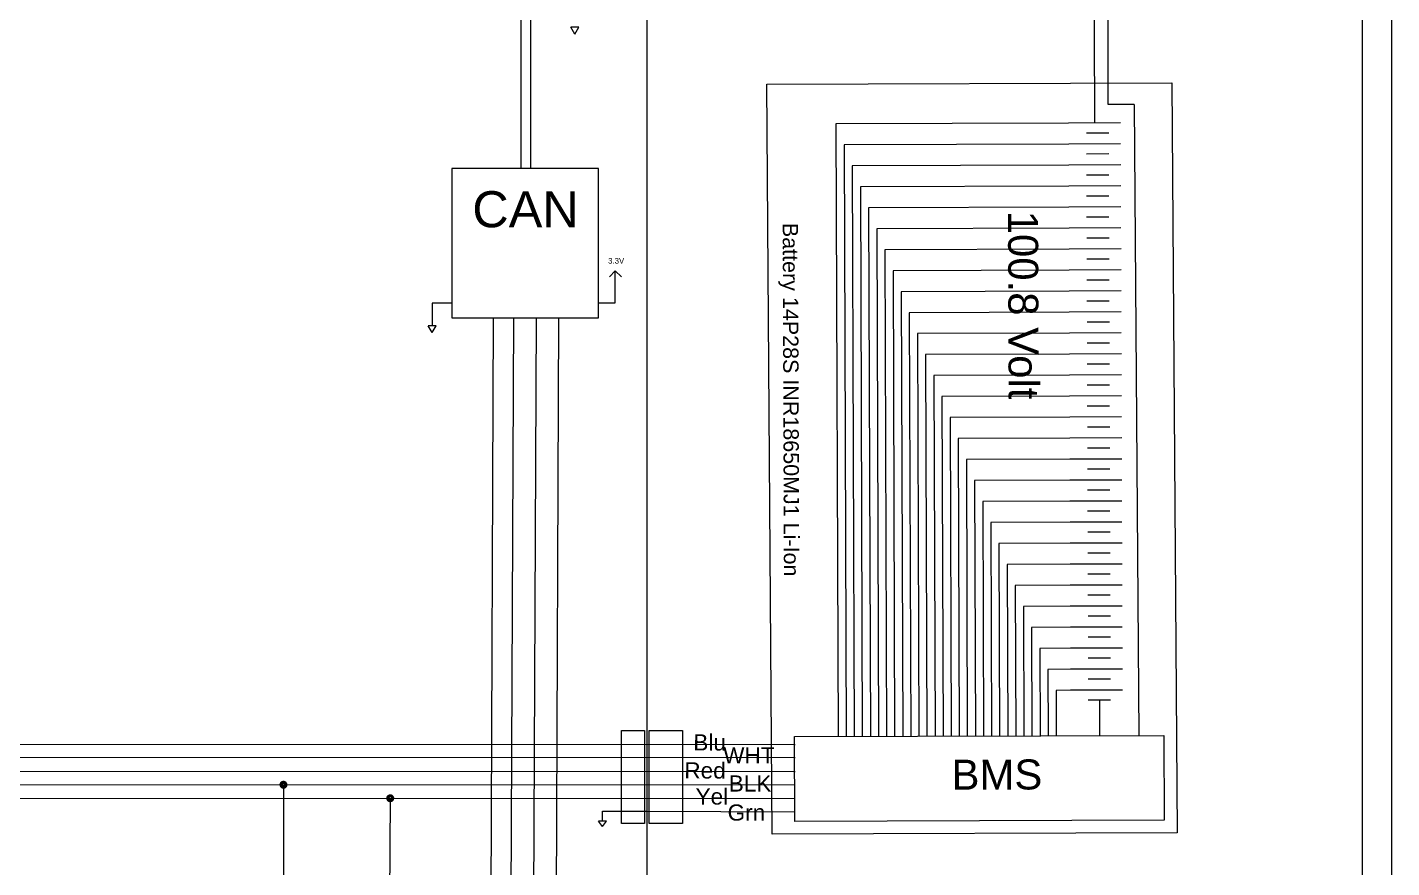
# Model space of a CAD drawing. Header units: inches. Extents: x 4541 to 19811, y -21622 to -6339.
# Drawn here: x 18966 to 19811, y -8842 to -8322 of the extents above; entities that cross this region are included whole.
import ezdxf

# ---------------------------------------------------------------- set-up
doc = ezdxf.new("R2010")
doc.units = ezdxf.units.IN
doc.header["$MEASUREMENT"] = 0
doc.layers.get('0').update_dxf_attribs({"lineweight": 0})
doc.styles.get("Standard").update_dxf_attribs({"font": 'arial.ttf'})

msp = doc.modelspace()

# ---------------------------------------------------------------- linework, layer by layer
for p, q in [((19271.76, -7866.85), (19271.76, -8409.39)), ((19277.74, -7866.85), (19277.74, -8409.39)), ((19651.13, -8369.68), (19654.06, -8760.15)), ((19254.64, -8501.77), (19251.67, -9212.43)), ((19267.07, -8501.77), (19264.11, -9212.43)), ((19281.09, -8501.77), (19278.12, -9212.43)), ((19295.1, -8501.77), (19292.13, -9212.43)), ((19124.81, -8790.65), (19124.81, -9077.67)), ((19190.89, -8799), (19188.05, -9212.2))]:
    msp.add_line(p, q)
at = {"color": 3, "ltscale": 5}
for p, q in [((19305.09, -8326.22), (19302.62, -8321.96)), ((19307.57, -8321.96), (19302.62, -8321.96)), ((19305.09, -8326.22), (19307.57, -8321.96)), ((19216.9, -8510.86), (19214.43, -8506.6)), ((19219.37, -8506.6), (19214.43, -8506.6)), ((19216.9, -8510.86), (19214.43, -8506.6)), ((19219.37, -8506.6), (19214.43, -8506.6)), ((19216.9, -8510.86), (19219.37, -8506.6)), ((19216.9, -8510.86), (19219.37, -8506.6)), ((19322.24, -8816.55), (19319.78, -8813.22)), ((19324.72, -8813.23), (19319.78, -8813.22)), ((19322.24, -8816.55), (19324.72, -8813.23))]:
    msp.add_line(p, q, dxfattribs=at)
at = {"ltscale": 5}
for p, q in [((19651.13, -8369.68), (19635.11, -8369.74)), ((19610.67, -8381.19), (19466.67, -8381.69)), ((19466.67, -8381.69), (19467.97, -8760.79)), ((19642.81, -8381.08), (19610.67, -8381.19)), ((19635.44, -8387.36), (19621.62, -8387.4)), ((19610.72, -8394.19), (19471.72, -8394.67)), ((19471.72, -8394.67), (19472.97, -8760.77)), ((19642.85, -8394.08), (19610.72, -8394.19)), ((19610.76, -8407.19), (19476.76, -8407.65)), ((19476.76, -8407.65), (19477.97, -8760.76)), ((19642.9, -8407.08), (19610.76, -8407.19)), ((19635.49, -8400.35), (19621.67, -8400.4)), ((19635.53, -8413.35), (19621.71, -8413.4)), ((19610.81, -8420.19), (19481.81, -8420.64)), ((19481.81, -8420.64), (19482.97, -8760.74)), ((19642.94, -8420.08), (19610.81, -8420.19)), ((19610.85, -8433.19), (19486.85, -8433.62)), ((19486.85, -8433.62), (19487.97, -8760.72)), ((19642.98, -8433.08), (19610.85, -8433.19)), ((19635.57, -8426.35), (19621.76, -8426.4)), ((19635.62, -8439.35), (19621.8, -8439.4)), ((19610.9, -8446.19), (19491.9, -8446.6)), ((19491.9, -8446.6), (19492.97, -8760.7)), ((19643.03, -8446.08), (19610.9, -8446.19)), ((19610.94, -8459.19), (19496.94, -8459.58)), ((19643.07, -8459.08), (19610.94, -8459.19)), ((19635.66, -8452.35), (19621.85, -8452.4)), ((19496.94, -8459.58), (19497.97, -8760.69)), ((19635.71, -8465.35), (19621.89, -8465.4)), ((19610.99, -8472.19), (19501.99, -8472.57)), ((19501.99, -8472.57), (19502.97, -8760.67)), ((19643.12, -8472.08), (19610.99, -8472.19)), ((19635.75, -8478.35), (19621.94, -8478.4)), ((19611.03, -8485.19), (19507.03, -8485.55)), ((19507.03, -8485.55), (19507.97, -8760.65)), ((19643.16, -8485.08), (19611.03, -8485.19)), ((19635.8, -8491.35), (19621.98, -8491.4)), ((19611.08, -8498.19), (19512.07, -8498.53)), ((19512.07, -8498.53), (19512.97, -8760.64)), ((19643.21, -8498.08), (19611.08, -8498.19)), ((19635.84, -8504.35), (19622.03, -8504.4)), ((19611.12, -8511.19), (19517.12, -8511.52)), ((19517.12, -8511.52), (19517.97, -8760.62)), ((19643.25, -8511.08), (19611.12, -8511.19)), ((19635.89, -8517.35), (19622.07, -8517.4)), ((19611.16, -8524.19), (19522.16, -8524.5)), ((19522.16, -8524.5), (19522.97, -8760.6)), ((19643.3, -8524.08), (19611.16, -8524.19)), ((19635.93, -8530.35), (19622.12, -8530.4)), ((19611.21, -8537.19), (19527.21, -8537.48)), ((19527.21, -8537.48), (19527.97, -8760.58)), ((19643.34, -8537.08), (19611.21, -8537.19)), ((19635.98, -8543.35), (19622.16, -8543.4)), ((19611.25, -8550.19), (19532.25, -8550.46)), ((19532.25, -8550.46), (19532.97, -8760.57)), ((19643.39, -8550.08), (19611.25, -8550.19)), ((19636.02, -8556.35), (19622.2, -8556.4)), ((19611.3, -8563.19), (19537.3, -8563.45)), ((19537.3, -8563.45), (19537.97, -8760.55)), ((19643.43, -8563.08), (19611.3, -8563.19)), ((19611.34, -8576.19), (19542.34, -8576.43)), ((19542.34, -8576.43), (19542.97, -8760.53)), ((19643.48, -8576.08), (19611.34, -8576.19)), ((19636.07, -8569.35), (19622.25, -8569.4)), ((19636.11, -8582.35), (19622.29, -8582.4)), ((19611.39, -8589.19), (19547.39, -8589.41)), ((19547.39, -8589.41), (19547.97, -8760.52)), ((19643.52, -8589.08), (19611.39, -8589.19)), ((19611.43, -8602.19), (19552.43, -8602.39)), ((19552.43, -8602.39), (19552.97, -8760.5)), ((19643.56, -8602.08), (19611.43, -8602.19)), ((19636.15, -8595.35), (19622.34, -8595.4)), ((19636.2, -8608.35), (19622.38, -8608.4)), ((19611.48, -8615.19), (19557.48, -8615.38)), ((19557.48, -8615.38), (19557.97, -8760.48)), ((19643.61, -8615.08), (19611.48, -8615.19)), ((19611.52, -8628.19), (19562.52, -8628.36)), ((19643.65, -8628.08), (19611.52, -8628.19)), ((19636.24, -8621.35), (19622.43, -8621.4)), ((19562.52, -8628.36), (19562.97, -8760.46)), ((19636.29, -8634.35), (19622.47, -8634.4)), ((19611.57, -8641.19), (19567.56, -8641.34)), ((19567.56, -8641.34), (19567.97, -8760.45)), ((19643.7, -8641.08), (19611.57, -8641.19)), ((19636.33, -8647.35), (19622.52, -8647.4)), ((19611.61, -8654.19), (19572.61, -8654.33)), ((19572.61, -8654.33), (19572.97, -8760.43)), ((19643.74, -8654.08), (19611.61, -8654.19)), ((19636.38, -8660.35), (19622.56, -8660.4)), ((19611.66, -8667.19), (19577.65, -8667.31)), ((19577.65, -8667.31), (19577.97, -8760.41)), ((19643.79, -8667.08), (19611.66, -8667.19)), ((19636.42, -8673.35), (19622.61, -8673.4)), ((19611.7, -8680.19), (19582.7, -8680.29)), ((19582.7, -8680.29), (19582.97, -8760.4)), ((19643.83, -8680.08), (19611.7, -8680.19)), ((19636.47, -8686.35), (19622.65, -8686.4)), ((19611.74, -8693.19), (19587.74, -8693.27)), ((19587.74, -8693.27), (19587.97, -8760.38)), ((19643.88, -8693.08), (19611.74, -8693.19)), ((19636.51, -8699.35), (19622.7, -8699.4)), ((19611.79, -8706.19), (19592.79, -8706.26)), ((19592.79, -8706.26), (19592.97, -8760.36)), ((19643.92, -8706.08), (19611.79, -8706.19)), ((19636.56, -8712.35), (19622.74, -8712.4)), ((19611.83, -8719.19), (19597.83, -8719.24)), ((19597.83, -8719.24), (19597.97, -8760.34)), ((19643.97, -8719.08), (19611.83, -8719.19)), ((19636.6, -8725.35), (19622.78, -8725.4)), ((19611.88, -8732.19), (19602.88, -8732.22)), ((19602.88, -8732.22), (19602.97, -8760.33)), ((19644.01, -8732.08), (19611.88, -8732.19)), ((19636.65, -8738.35), (19622.83, -8738.4)), ((19629.74, -8738.38), (19629.81, -8760.24))]:
    msp.add_line(p, q, dxfattribs=at)
for points in [[(17376.52, -7236.51), (17376.52, -7314.14), (17376.52, -8798.48), (19441.3, -8799.09)], [(17382.13, -7236.51), (17382.13, -7314.14), (17382.13, -8790.15), (19441.33, -8790.75)], [(18115.82, -7255.73), (18115.82, -8765.42), (19441.41, -8765.73)]]:
    msp.add_lwpolyline(points, dxfattribs=at)
at = {"color": 1, "ltscale": 5}
for points in [[(17387.73, -7236.51), (17387.73, -7314.14), (17387.73, -8781.83), (19441.36, -8782.41)], [(19598.34, -7920.8), (19624.99, -7920.8), (19626.74, -8381.14)]]:
    msp.add_lwpolyline(points, dxfattribs=at)
msp.add_lwpolyline([(19441.38, -8774.07), (18098.61, -8773.74), (18098.61, -7255.73)])
at = {"color": 1}
for points in [[(15898.19, -9317.22), (15898.19, -9619.17), (19810.56, -9619.17), (19810.56, -7849.02), (19442.26, -7849.02), (19442.26, -8056.14), (19571.17, -8056.14), (19571.17, -8084.9), (19593.68, -8084.9)], [(19319.8, -8492.52), (19330.04, -8492.47), (19330.04, -8472.68)], [(19319.8, -8492.52), (19330.04, -8492.47), (19330.04, -8472.68)], [(19326.53, -8476.44), (19330.04, -8472.68), (19334.08, -8476.44)], [(19326.53, -8476.44), (19330.04, -8472.68), (19334.08, -8476.44)]]:
    msp.add_lwpolyline(points, dxfattribs=at)
at = {"color": 3}
for points in [[(15911.92, -9323.86), (15911.92, -9609.01), (19792.58, -9609.01), (19792.58, -7873.32), (19453.93, -7873.32), (19453.93, -8234.66), (19547.84, -8234.66), (19547.84, -8194.94), (19577.85, -8194.94)], [(19228.93, -8492.72), (19216.9, -8492.72), (19216.9, -8506.57)], [(19228.93, -8492.72), (19216.9, -8492.72), (19216.9, -8506.57)]]:
    msp.add_lwpolyline(points, dxfattribs=at)
at = {"color": 3, "ltscale": 5}
for points in [[(19635.11, -8369.74), (19634.88, -7904.28), (19588.28, -7904.28)], [(19322.25, -8813.22), (19322.27, -8806.97), (19349.76, -8807.01), (19441.27, -8807.43)]]:
    msp.add_lwpolyline(points, dxfattribs=at)
at = {"color": 5}
msp.add_lwpolyline([(16211.6, -8078.99), (19349.76, -8078.99), (19349.76, -9572.98), (16211.6, -9572.98)], close=True, dxfattribs=at)
at = {"color": 5, "ltscale": 5}
for points in [[(19674.61, -8356.22), (19677.79, -8820.44), (19427.12, -8821.3), (19423.93, -8357.08)], [(19669.6, -8760.1), (19669.78, -8812.59), (19441.25, -8813.38), (19441.07, -8760.88)]]:
    msp.add_lwpolyline(points, close=True, dxfattribs=at)
msp.add_lwpolyline([(19228.93, -8501.77), (19319.8, -8501.77), (19319.8, -8409.39), (19228.93, -8409.39)], close=True)
msp.add_lwpolyline([(19228.93, -8501.77), (19319.8, -8501.77), (19319.8, -8409.39), (19228.93, -8409.39)], close=True)
at = {"color": 6}
for points in [[(19333.91, -8757.13), (19348.22, -8757.13), (19348.22, -8814.6), (19333.91, -8814.6)], [(19351.02, -8757.13), (19371.74, -8757.13), (19371.74, -8814.6), (19351.02, -8814.6)]]:
    msp.add_lwpolyline(points, close=True, dxfattribs=at)
at = {"const_width": 1.98}
for points in [[(19123.32, -8790.65, 1), (19126.3, -8790.65, 1)], [(19189.4, -8799, 1), (19192.38, -8799, 1)]]:
    msp.add_lwpolyline(points, format="xyb", close=True, dxfattribs=at)

# ---------------------------------------------------------------- texts
msp.add_text('CAN', height=22.337).set_placement((19241.67, -8445.7))
for s, rotation, p in [('100.8 Volt', 270.19659, (19573.15, -8435.45)), ('BMS', 0.19659, (19538.2, -8793.72))]:
    msp.add_text(s, height=18.564, rotation=rotation).set_placement(p)
at = {"ltscale": 5}
for s, height, rotation, p in [('Battery 14P28S INR18650MJ1 Li-Ion', 9.519, 270.19659, (19433.72, -8442.98)), ('Blu', 10, 359.80341, (19378.4, -8769.41)), ('WHT', 10, 359.80341, (19396.88, -8777.38)), ('Red', 10, 359.80341, (19372.84, -8786.74)), ('BLK', 10, 359.80341, (19400.32, -8794.83)), ('Yel', 10, 359.80341, (19379.78, -8802.87)), ('Grn', 10, 359.80341, (19399.62, -8812.8))]:
    msp.add_text(s, height=height, rotation=rotation, dxfattribs=at).set_placement(p)
at = {"color": 1}
msp.add_text('3.3V', height=3.473, dxfattribs=at).set_placement((19325.7, -8468.17))
msp.add_text('3.3V', height=3.473, dxfattribs=at).set_placement((19325.7, -8468.17))

doc.saveas('drawing.dxf')
